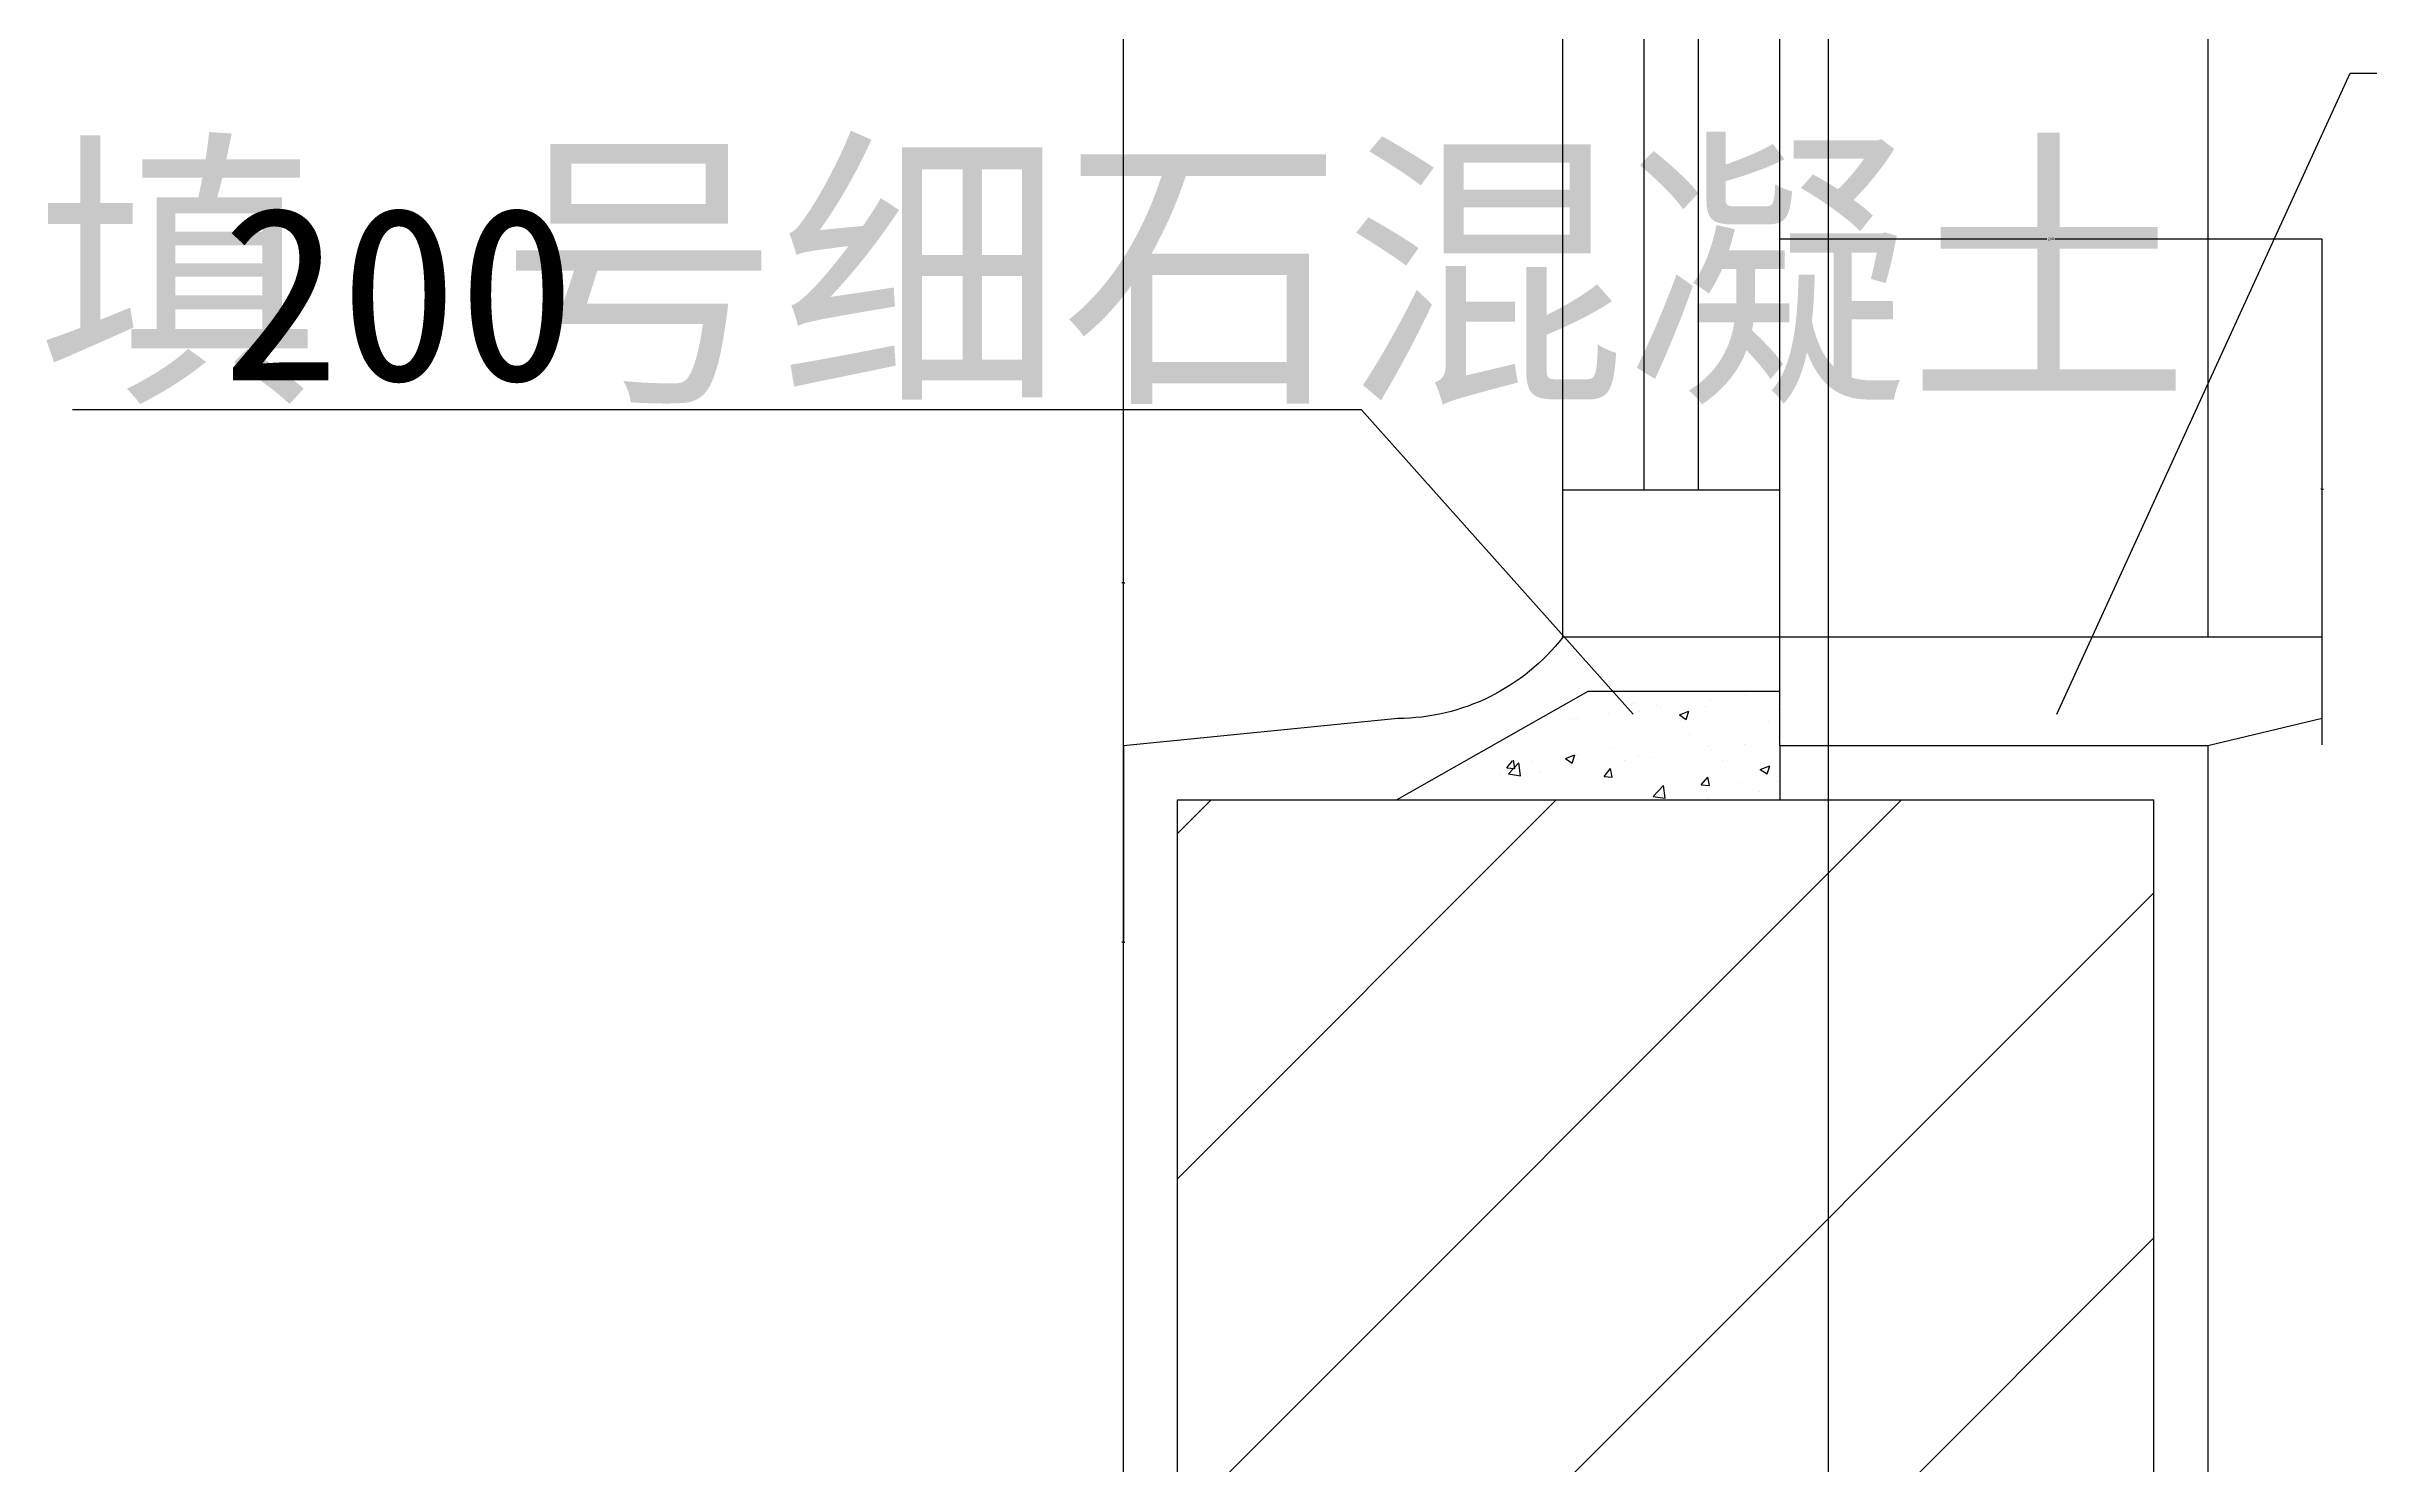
# Model space of a CAD drawing. Header units: metres. Extents: x 4322 to 6398, y -1143 to 2691.
# Drawn here: x 4322 to 5179, y -161 to 361 of the extents above; entities that cross this region are included whole.
import ezdxf

# ---------------------------------------------------------------- set-up
doc = ezdxf.new("R2010")
doc.units = ezdxf.units.M
for name, color, linetype in [('ZZ-1', 255, 'Continuous'), ('ZZ-2', 2, 'Continuous'), ('ZZ-3', 3, 'Continuous'), ('ZZ-5', 6, 'Continuous'), ('ZZ-6', 7, 'Continuous'), ('ZZ-7', 7, 'Continuous'), ('ZZ-8', 1, 'Continuous')]:
    doc.layers.add(name, color=color, linetype=linetype)
doc.dimstyles.get("Standard").update_dxf_attribs({"dimtxt": 2.5, "dimasz": 2.5, "dimexe": 1.25, "dimexo": 0.625, "dimtad": 1, "dimcen": 2.5, "dimazin": 3, "dimtfac": 1, "dimtmove": 0, "dimatfit": 3})

# ---------------------------------------------------------------- blocks, each defined once
blk = doc.blocks.new('X6')
for p, q in [((4739.48, 2321.18), (5006.41, 2588.1)), ((4739.48, 2448.46), (4879.13, 2588.1)), ((4739.48, 2575.74), (4751.85, 2588.1)), ((4739.48, 2193.9), (5099.48, 2553.9)), ((4739.48, 2066.62), (5099.48, 2426.62))]:
    blk.add_line(p, q)
blk = doc.blocks.new('X2')
for p, q in [((10247.25, 2623.64), (10247.25, 2623.64)), ((10255.93, 2623.09), (10255.93, 2623.09)), ((10257.15, 2622.3), (10257.15, 2622.3)), ((10273.94, 2622.51), (10273.94, 2622.51)), ((10275.57, 2624.58), (10275.57, 2624.58)), ((10288.73, 2626.45), (10288.73, 2626.45)), ((10290.09, 2628.1), (10290.09, 2628.1)), ((10224.35, 2617.63), (10224.35, 2617.63)), ((10225.69, 2618.15), (10225.69, 2618.15)), ((10226.77, 2618.09), (10226.77, 2618.09)), ((10238.21, 2619.8), (10238.21, 2619.8)), ((10249.6, 2620.83), (10249.6, 2620.83)), ((10264.23, 2619.47), (10267.73, 2620.82)), ((10264.23, 2619.47), (10266.72, 2617.8)), ((10266.72, 2617.8), (10267.73, 2620.82)), ((10297.07, 2617.12), (10297.07, 2617.12)), ((10300.63, 2621.38), (10300.63, 2621.38)), ((10222.22, 2603.35), (10225.72, 2604.69)), ((10224.71, 2601.67), (10225.72, 2604.69)), ((10226.76, 2604.94), (10226.76, 2604.94)), ((10238.75, 2607.11), (10238.75, 2607.11)), ((10267.91, 2612.12), (10267.91, 2612.12)), ((10274.96, 2607.93), (10274.96, 2607.93)), ((10275.57, 2606.73), (10275.57, 2606.73)), ((10288.09, 2608.38), (10288.09, 2608.38)), ((10300.63, 2611.46), (10300.63, 2611.46)), ((10198.07, 2597.46), (10198.07, 2597.46)), ((10200.59, 2599.9), (10202.73, 2602.45)), ((10200.59, 2599.9), (10203.58, 2599.64)), ((10201.15, 2597.67), (10205.04, 2601.73)), ((10201.15, 2597.67), (10205.59, 2596.98)), ((10203.58, 2599.64), (10203.01, 2602.71)), ((10205.59, 2596.98), (10205.04, 2601.73)), ((10209.59, 2602.11), (10209.59, 2602.11)), ((10212.54, 2598.43), (10212.54, 2598.43)), ((10222.22, 2603.35), (10224.71, 2601.67)), ((10223.74, 2600.99), (10223.74, 2600.99)), ((10225.06, 2600.08), (10225.06, 2600.08)), ((10236.45, 2596.77), (10238.86, 2599.64)), ((10236.45, 2596.77), (10239.44, 2596.5)), ((10239.44, 2596.5), (10238.86, 2599.64)), ((10243.99, 2602.57), (10243.99, 2602.57)), ((10248.99, 2604.19), (10248.99, 2604.19)), ((10253.45, 2603.81), (10253.45, 2603.81)), ((10272.32, 2593.63), (10274.73, 2596.5)), ((10275.31, 2593.37), (10274.73, 2596.5)), ((10280.14, 2602.68), (10280.14, 2602.68)), ((10294.08, 2599.34), (10297.58, 2600.69)), ((10294.08, 2599.34), (10296.56, 2597.67)), ((10296.56, 2597.67), (10297.58, 2600.69)), ((10254.51, 2589.39), (10258.4, 2593.45)), ((10254.51, 2589.39), (10258.96, 2588.7)), ((10257.85, 2589.61), (10257.85, 2589.61)), ((10258.96, 2588.7), (10258.4, 2593.45)), ((10272.32, 2593.63), (10275.31, 2593.37)), ((10274.35, 2591.29), (10274.35, 2591.29)), ((10274.94, 2588.66), (10274.94, 2588.66)), ((10287.01, 2594.62), (10287.01, 2594.62)), ((10293.87, 2591.15), (10293.87, 2591.15)), ((10300.03, 2594.81), (10300.03, 2594.81))]:
    blk.add_line(p, q)
blk = doc.blocks.new('*D1')
for p, q in [((4961.56, 143.71), (4961.56, 290.53)), ((4961.81, 290.53), (5060.06, 290.53)), ((5063.06, 290.53), (5161.31, 290.53)), ((5161.56, 143.71), (5161.56, 290.53))]:
    blk.add_line(p, q)
at = {"layer": 'Defpoints'}
for p in [(4961.56, 290.53), (4961.56, 143.71), (5161.56, 143.71)]:
    blk.add_point(p, dxfattribs=at)
at = {"layer": 'ZZ-3', "insert": (5061.56, 290.53), "char_height": 1, "attachment_point": 5}
blk.add_mtext('200', dxfattribs=at)
blk = doc.blocks.new('*D2')
for p, q in [((4719.23, 163.75), (4718.98, 163.75)), ((4719.48, 143.89), (4719.48, 163.75)), ((4719.48, 103.71), (4719.48, 163.75)), ((4719.48, 163.75), (4719.48, 163.75)), ((4719.73, 163.75), (4719.98, 163.75))]:
    blk.add_line(p, q)
at = {"layer": 'Defpoints'}
for p in [(4719.48, 163.75), (4719.48, 143.89), (4719.48, 103.71)]:
    blk.add_point(p, dxfattribs=at)
at = {"layer": 'ZZ-3', "insert": (4719.48, 164.875), "char_height": 1, "attachment_point": 5}
blk.add_mtext('0', dxfattribs=at)
blk = doc.blocks.new('*D3')
for p, q in [((4719.48, 103.71), (4719.48, 31.22)), ((4719.48, 83.71), (4719.48, 31.22)), ((4719.23, 31.22), (4718.98, 31.22)), ((4719.48, 31.22), (4719.48, 31.22)), ((4719.73, 31.22), (4719.98, 31.22))]:
    blk.add_line(p, q)
at = {"layer": 'Defpoints'}
for p in [(4719.48, 103.71), (4719.48, 83.71), (4719.48, 31.22)]:
    blk.add_point(p, dxfattribs=at)
at = {"layer": 'ZZ-3', "insert": (4719.48, 32.345), "char_height": 1, "attachment_point": 5}
blk.add_mtext('0', dxfattribs=at)
blk = doc.blocks.new('*D4')
for p, q in [((5161.31, 198.28), (5161.06, 198.28)), ((5161.56, 104.01), (5161.56, 198.28)), ((5161.56, 144.01), (5161.56, 198.28)), ((5161.56, 198.28), (5161.56, 198.28)), ((5161.81, 198.28), (5162.06, 198.28))]:
    blk.add_line(p, q)
at = {"layer": 'Defpoints'}
for p in [(5161.56, 198.28), (5161.56, 144.01), (5161.56, 104.01)]:
    blk.add_point(p, dxfattribs=at)
at = {"layer": 'ZZ-3', "insert": (5161.56, 199.405), "char_height": 1, "attachment_point": 5}
blk.add_mtext('0', dxfattribs=at)

msp = doc.modelspace()

# ---------------------------------------------------------------- linework, layer by layer
at = {"layer": 'ZZ-1'}
for p, q in [((5161.56, 143.71), (4961.56, 143.71)), ((4961.56, 103.71), (4961.56, 143.71)), ((5161.56, 113.71), (5161.56, 143.71)), ((5119.48, 103.71), (4961.56, 103.71)), ((4739.48, -1096.84), (4739.48, 83.71)), ((4739.48, 83.71), (5099.48, 83.71)), ((5099.48, -756.29), (5099.48, 83.71))]:
    msp.add_line(p, q, dxfattribs=at)
at = {"layer": 'ZZ-2'}
for p, q in [((4881.56, 143.71), (4881.56, 653.77)), ((4911.56, 198), (4911.56, 653.77)), ((4931.56, 198), (4931.56, 653.77)), ((4961.56, 143.71), (4961.56, 653.77)), ((4881.56, 198), (4961.56, 198))]:
    msp.add_line(p, q, dxfattribs=at)
at = {"layer": 'ZZ-3'}
for points in [[(5063.73, 115.35), (5171.93, 351.62), (5680.84, 351.62)], [(4907.45, 115.35), (4807.27, 227.48), (4331.89, 227.48)]]:
    msp.add_lwpolyline(points, dxfattribs=at)
at = {"layer": 'ZZ-5'}
for p, q in [((4719.48, -1096.84), (4719.48, 654.92)), ((5119.48, 654.92), (5119.48, 143.71)), ((5119.48, 103.71), (5119.48, -736.29))]:
    msp.add_line(p, q, dxfattribs=at)
msp.add_lwpolyline([(4961.56, 143.71), (4881.56, 143.71, -0.23), (4820.75, 113.71), (4719.48, 103.71)], format="xyb", dxfattribs=at)
at = {"layer": 'ZZ-7'}
for p, q in [((4890.75, 123.71), (4820.39, 83.71)), ((4961.56, 123.71), (4890.75, 123.71)), ((4961.56, 103.71), (4961.56, 83.71))]:
    msp.add_line(p, q, dxfattribs=at)
msp.add_lwpolyline([(5161.56, 113.71), (5119.48, 103.71)], dxfattribs=at)
at = {"layer": 'ZZ-8'}
msp.add_line((4979.48, 2486.89), (4979.48, -1143.27), dxfattribs=at)

# ---------------------------------------------------------------- block references
at = {"layer": 'ZZ-7'}
for name, p in [('X2', (-5339.68, -2504.39)), ('X6', (0, -2504.39))]:
    msp.add_blockref(name, p, dxfattribs=at)

# ---------------------------------------------------------------- texts
at = {"layer": 'ZZ-6'}
for s, height, p in [('填', 80, (4318.79, 238.34)), ('号细石混凝土', 80, (4488.88, 238.34)), ('200', 64, (4386.97, 238.34))]:
    msp.add_text(s, height=height, dxfattribs=at).set_placement(p)

# ---------------------------------------------------------------- dimensions: what is measured, and where the dimension line sits
at = {"layer": 'ZZ-3'}
for base, p1, p2, picture, middle in [((4961.56, 290.53), (4961.56, 143.71), (5161.56, 143.71), '*D1', (5061.56, 290.53)), ((5161.56, 198.28), (5161.56, 104.01), (5161.56, 144.01), '*D4', (5161.56, 199.405)), ((4719.48, 163.75), (4719.48, 143.89), (4719.48, 103.71), '*D2', (4719.48, 164.875)), ((4719.48, 31.22), (4719.48, 103.71), (4719.48, 83.71), '*D3', (4719.48, 32.345))]:
    dim = msp.add_linear_dim(base=base, p1=p1, p2=p2, dimstyle='Standard', dxfattribs=at)
    dim.commit()
    dim.dimension.update_dxf_attribs({"geometry": picture, "text_midpoint": middle})

doc.saveas('drawing.dxf')
